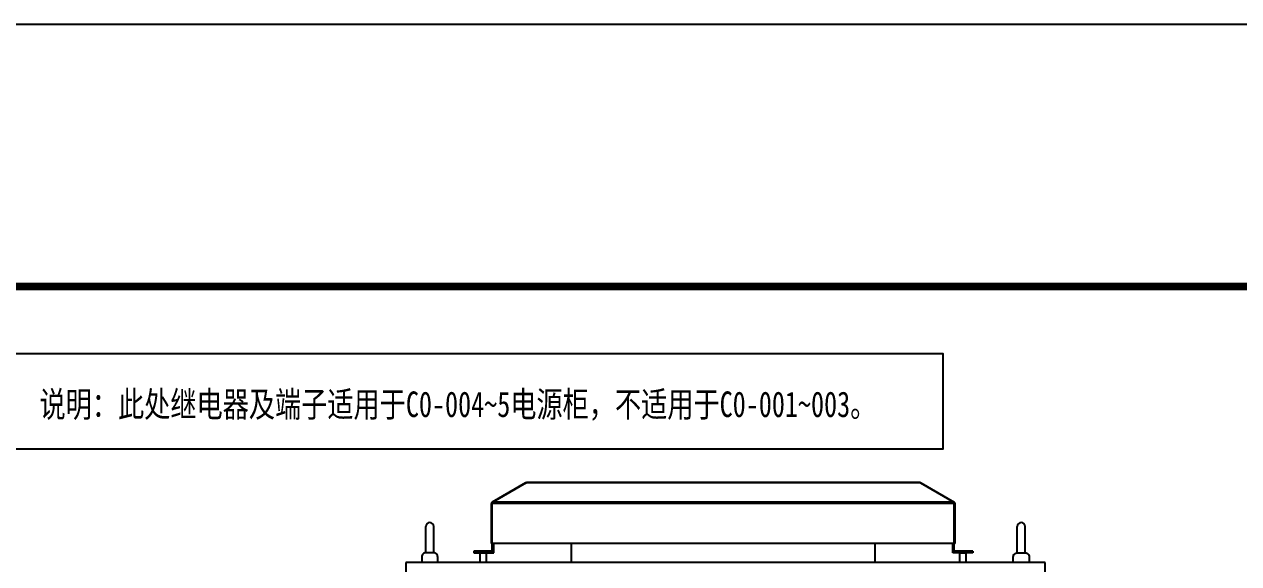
# Model space of a CAD drawing. Extents: x 81444 to 119867, y -54816 to -29062.
# Drawn here: x 101748 to 103267, y -29737 to -29062 of the extents above; entities that cross this region are included whole.
import ezdxf
from ezdxf.enums import TextEntityAlignment as Align
from ezdxf.lldxf.tags import DXFTag

# ---------------------------------------------------------------- set-up
doc = ezdxf.new("R2010")
doc.units = 0
doc.header["$LTSCALE"] = 100
doc.header["$MEASUREMENT"] = 0
for name, color, linetype in [('EYEBOLT', 7, 'Continuous'), ('PANEL', 7, 'Continuous'), ('t', 1, 'Continuous')]:
    doc.layers.add(name, color=color, linetype=linetype)
doc.styles.add('HZTXT1', font='', dxfattribs={"width": 0.8})
doc.styles.get("Standard").update_dxf_attribs({"font": ''})
doc.styles.get('HZTXT1').set_extended_font_data('SimSun')
doc.styles.get('Standard').set_extended_font_data('SimSun')
tags = doc.linetypes.add('HIDDEN', pattern=[0.375, 0.25, -0.125]).pattern_tags.tags
tags[6:7] = [DXFTag(74, 4), DXFTag(75, 0), DXFTag(340, '0'), DXFTag(46, 1.0), DXFTag(50, 0.0), DXFTag(44, 0.0), DXFTag(45, 0.0)]
tags[4:5] = [DXFTag(74, 4), DXFTag(75, 0), DXFTag(340, '0'), DXFTag(46, 1.0), DXFTag(50, 0.0), DXFTag(44, 0.0), DXFTag(45, 0.0)]

# ---------------------------------------------------------------- blocks, each defined once
blk = doc.blocks.new('图框')
at = {"layer": 't', "color": 7, "const_width": 9.62}
blk.add_lwpolyline([(4115.6, -3151.6), (4115.6, 0), (0, 0), (0, -3151.6)], close=True, dxfattribs=at)
at = {"color": 7, "flags": 8}
for tag, p, height in [('DWG.NAME:', (1381.6, -2910.4), 25), ('PROJECTNAME:', (3125.5, -2912.8), 24), ('PROJECTNAME：', (3339.1, -2913.1), 25), ('DWG.NO.:', (3128.2, -3030.4), 24), ('图纸编号', (3315.4, -3052.4), 24), ('FILENO.:', (3128.7, -3106.1), 24), ('文档号', (3317.7, -3124.1), 24)]:
    blk.add_attdef(tag, p, '', height=height, dxfattribs=at)
for tag, p in [('图纸名称:', (1377.8, -2965.9)), ('项目名称：', (3121.6, -2984.3)), ('项目名称：', (3325, -2984.3))]:
    blk.add_attdef(tag, text='', height=25, dxfattribs=at).set_placement(p, align=Align.BOTTOM_LEFT)
for tag, height, p in [('RENLIU', 24, (698.2, -2950.4)), ('SHUFENWANG', 24, (885.8, -2950.4)), ('FANGHOU', 24, (1069.7, -2950.4)), ('DANDANLI', 24, (1250, -2950.4)), ('设计时间', 23, (213.9, -2974.9)), ('A', 23, (59.9, -2974.9)), ('刘仁', 23, (698.2, -3002.2)), ('王姝芬', 23, (885.8, -3002.2)), ('侯方', 23, (1069.7, -3002.2)), ('李丹丹', 23, (1250, -3002.2)), ('#10STATIONONTROLCABINETCOVER', 30, (1777.9, -3017.2)), ('PAGEXOFX', 24, (3953.7, -3039.1)), ('REV.', 24, (59.4, -3063)), ('DATE', 24, (208.9, -3063)), ('DESCRIPTION', 24, (451.7, -3063)), ('PREPARED', 24, (698.2, -3063)), ('CHECKED', 24, (885.8, -3063)), ('SIGNED', 24, (1069.7, -3063)), ('APPROVED', 24, (1250, -3063)), ('图纸名称', 30, (1777.9, -3094.7)), ('第几页共几页', 24, (3953.7, -3114.1))]:
    blk.add_attdef(tag, text='', height=height, dxfattribs=at).set_placement(p, align=Align.MIDDLE)
at = {"color": 7, "width": 0.8, "flags": 8}
blk.add_attdef('HANGZHOUHOLLYSYSAUTOMATIONCO.,LTD.', text='', height=24, dxfattribs=at).set_placement((2770.1, -3045.7), align=Align.MIDDLE)

msp = doc.modelspace()

# ---------------------------------------------------------------- linework, layer by layer
at = {"color": 7, "linetype": 'Continuous'}
for p, q in [((102375, -29636), (102333.3, -29660.1)), ((102375.5, -29636), (102333.8, -29660.1)), ((102375, -29636), (102375.2, -29636.2)), ((102869, -29636), (102375.5, -29636)), ((102868.4, -29635.7), (102376.1, -29635.7)), ((102869, -29636), (102910.6, -29660.1)), ((102869.5, -29636), (102869.3, -29636.2)), ((102869.5, -29636), (102911.1, -29660.1)), ((102332.2, -29711.7), (102332.2, -29662)), ((102332.2, -29662), (102333.2, -29662)), ((102333.2, -29711.7), (102333.2, -29662)), ((102911.2, -29662), (102333.2, -29662)), ((102333.3, -29660.1), (102333.6, -29660.6)), ((102910.6, -29660.1), (102333.8, -29660.1)), ((102911.1, -29660.1), (102910.9, -29660.6)), ((102911.2, -29711.7), (102911.2, -29662)), ((102912.2, -29662), (102911.2, -29662)), ((102912.2, -29711.7), (102912.2, -29662)), ((102332.2, -29711.7), (102333.2, -29711.7)), ((102333.2, -29721.7), (102333.2, -29711.7)), ((102911.2, -29711.7), (102333.2, -29711.7)), ((102335.2, -29723.7), (102335.2, -29711.7)), ((102432.2, -29735.7), (102432.2, -29711.7)), ((102812.2, -29735.7), (102812.2, -29711.7)), ((102909.2, -29723.7), (102909.2, -29711.7)), ((102911.2, -29721.7), (102911.2, -29711.7)), ((102912.2, -29711.7), (102911.2, -29711.7)), ((102310.2, -29721.7), (102310.2, -29723.7)), ((102333.2, -29721.7), (102310.2, -29721.7)), ((102310.2, -29723.7), (102335.2, -29723.7)), ((102313.2, -29721.7), (102313.2, -29723.7)), ((102318.7, -29723.7), (102318.2, -29724.2)), ((102318.2, -29735.7), (102318.2, -29724.2)), ((102326.2, -29724.2), (102318.2, -29724.2)), ((102325.7, -29723.7), (102326.2, -29724.2)), ((102326.2, -29735.7), (102326.2, -29724.2)), ((102335.2, -29723.7), (102333.2, -29721.7)), ((102909.2, -29723.7), (102911.2, -29721.7)), ((102934.2, -29723.7), (102909.2, -29723.7)), ((102934.2, -29721.7), (102911.2, -29721.7)), ((102918.7, -29723.7), (102918.2, -29724.2)), ((102918.2, -29735.7), (102918.2, -29724.2)), ((102926.2, -29724.2), (102918.2, -29724.2)), ((102925.7, -29723.7), (102926.2, -29724.2)), ((102926.2, -29735.7), (102926.2, -29724.2)), ((102931.2, -29721.7), (102931.2, -29723.7)), ((102934.2, -29721.7), (102934.2, -29723.7))]:
    msp.add_line(p, q, dxfattribs=at)
at = {"color": 1}
for points in [[(100957.6, -29062), (105945.8, -29062), (105945.8, -32860.5), (100957.6, -32860.5)], [(101673.2, -29474.1), (102896.9, -29474.1), (102896.9, -29594), (101673.2, -29594)]]:
    msp.add_lwpolyline(points, close=True, dxfattribs=at)
at = {"color": 7, "linetype": 'Continuous'}
for centre, radius, start, end in [((102376.1, -29637.9), 2.2, 90, 120), ((102868.4, -29637.9), 2.2, 60, 90), ((102334.4, -29662), 2.2, 120, 180), ((102360.5, -29668.7), 28.1, 164.5161, 164.989), ((102884, -29668.7), 28.1, 15.011, 15.4839), ((102910, -29662), 2.2, 0, 60)]:
    msp.add_arc(centre, radius, start, end, dxfattribs=at)
for points, start_tangent, end_tangent in [([(102375.5, -29636), (102375.7, -29635.9)], (0.721412, 0.692506), (0.835895, 0.548889)), ([(102375.7, -29635.9), (102375.9, -29635.8)], (0.835895, 0.548889), (0.949224, 0.3146)), ([(102375.9, -29635.8), (102376.1, -29635.7)], (0.949224, 0.3146), (1, 0)), ([(102868.6, -29635.8), (102868.4, -29635.7)], (-0.949224, 0.3146), (-1, 0)), ([(102868.8, -29635.9), (102868.6, -29635.8)], (-0.835895, 0.548889), (-0.949224, 0.3146)), ([(102869, -29636), (102868.8, -29635.9)], (-0.721412, 0.692506), (-0.835895, 0.548889)), ([(102333.4, -29661.5), (102333.2, -29662)], (-0.259249, -0.96581), (-0.252028, -0.96772)), ([(102333.6, -29660.6), (102333.4, -29661.2)], (-0.319262, -0.947666), (-0.267211, -0.963638)), ([(102333.8, -29660.1), (102333.6, -29660.6)], (-0.461961, -0.8869), (-0.319262, -0.947666)), ([(102910.6, -29660.1), (102910.8, -29660.6)], (0.461961, -0.8869), (0.319262, -0.947666)), ([(102910.8, -29660.6), (102911, -29661.2)], (0.319262, -0.947666), (0.267211, -0.963638)), ([(102911.1, -29661.5), (102911.2, -29662)], (0.259249, -0.96581), (0.252028, -0.96772))]:
    msp.add_spline(points, degree=3, dxfattribs=dict(at, start_tangent=start_tangent, end_tangent=end_tangent))
at = {"layer": 'EYEBOLT'}
for p, q in [((102250, -29723.6), (102250, -29690.7)), ((102255, -29685.7), (102255, -29685.7)), ((102260, -29723.6), (102260, -29690.7)), ((102990, -29723.6), (102990, -29690.7)), ((102995, -29685.7), (102995, -29685.7)), ((103000, -29723.6), (103000, -29690.7))]:
    msp.add_line(p, q, dxfattribs=at)
at = {"layer": 'EYEBOLT', "color": 7}
for points in [[(102265, -29735.7), (102265, -29728.6, 0.414214), (102260, -29723.6), (102250, -29723.6, 0.414214), (102245, -29728.6), (102245, -29735.7)], [(102985, -29735.7), (102985, -29728.6, -0.414214), (102990, -29723.6), (103000, -29723.6, -0.414214), (103005, -29728.6), (103005, -29735.7)]]:
    msp.add_lwpolyline(points, format="xyb", dxfattribs=at)
at = {"layer": 'EYEBOLT'}
for centre, start, end in [((102255, -29690.7), 90, 180), ((102255, -29690.7), 0, 90), ((102995, -29690.7), 90, 180), ((102995, -29690.7), 0, 90)]:
    msp.add_arc(centre, 5, start, end, dxfattribs=at)
at = {"layer": 'PANEL', "color": 7}
for p, q in [((103025, -29735.7), (102225, -29735.7)), ((102225, -29735.7), (102225, -31735.7)), ((103025, -31735.7), (103025, -29735.7))]:
    msp.add_line(p, q, dxfattribs=at)

# ---------------------------------------------------------------- block references
at = {"color": 1}
msp.add_blockref('图框', (101536.4, -29390.3), dxfattribs=at)

# ---------------------------------------------------------------- texts
at = {"color": 3, "linetype": 'HIDDEN', "style": 'HZTXT1', "width": 0.75}
msp.add_text('说明：此处继电器及端子适用于C0-004~5电源柜，不适用于C0-001~003。', height=32, dxfattribs=at).set_placement((101766.9, -29553.6, 1632066600960))

doc.saveas('drawing.dxf')
